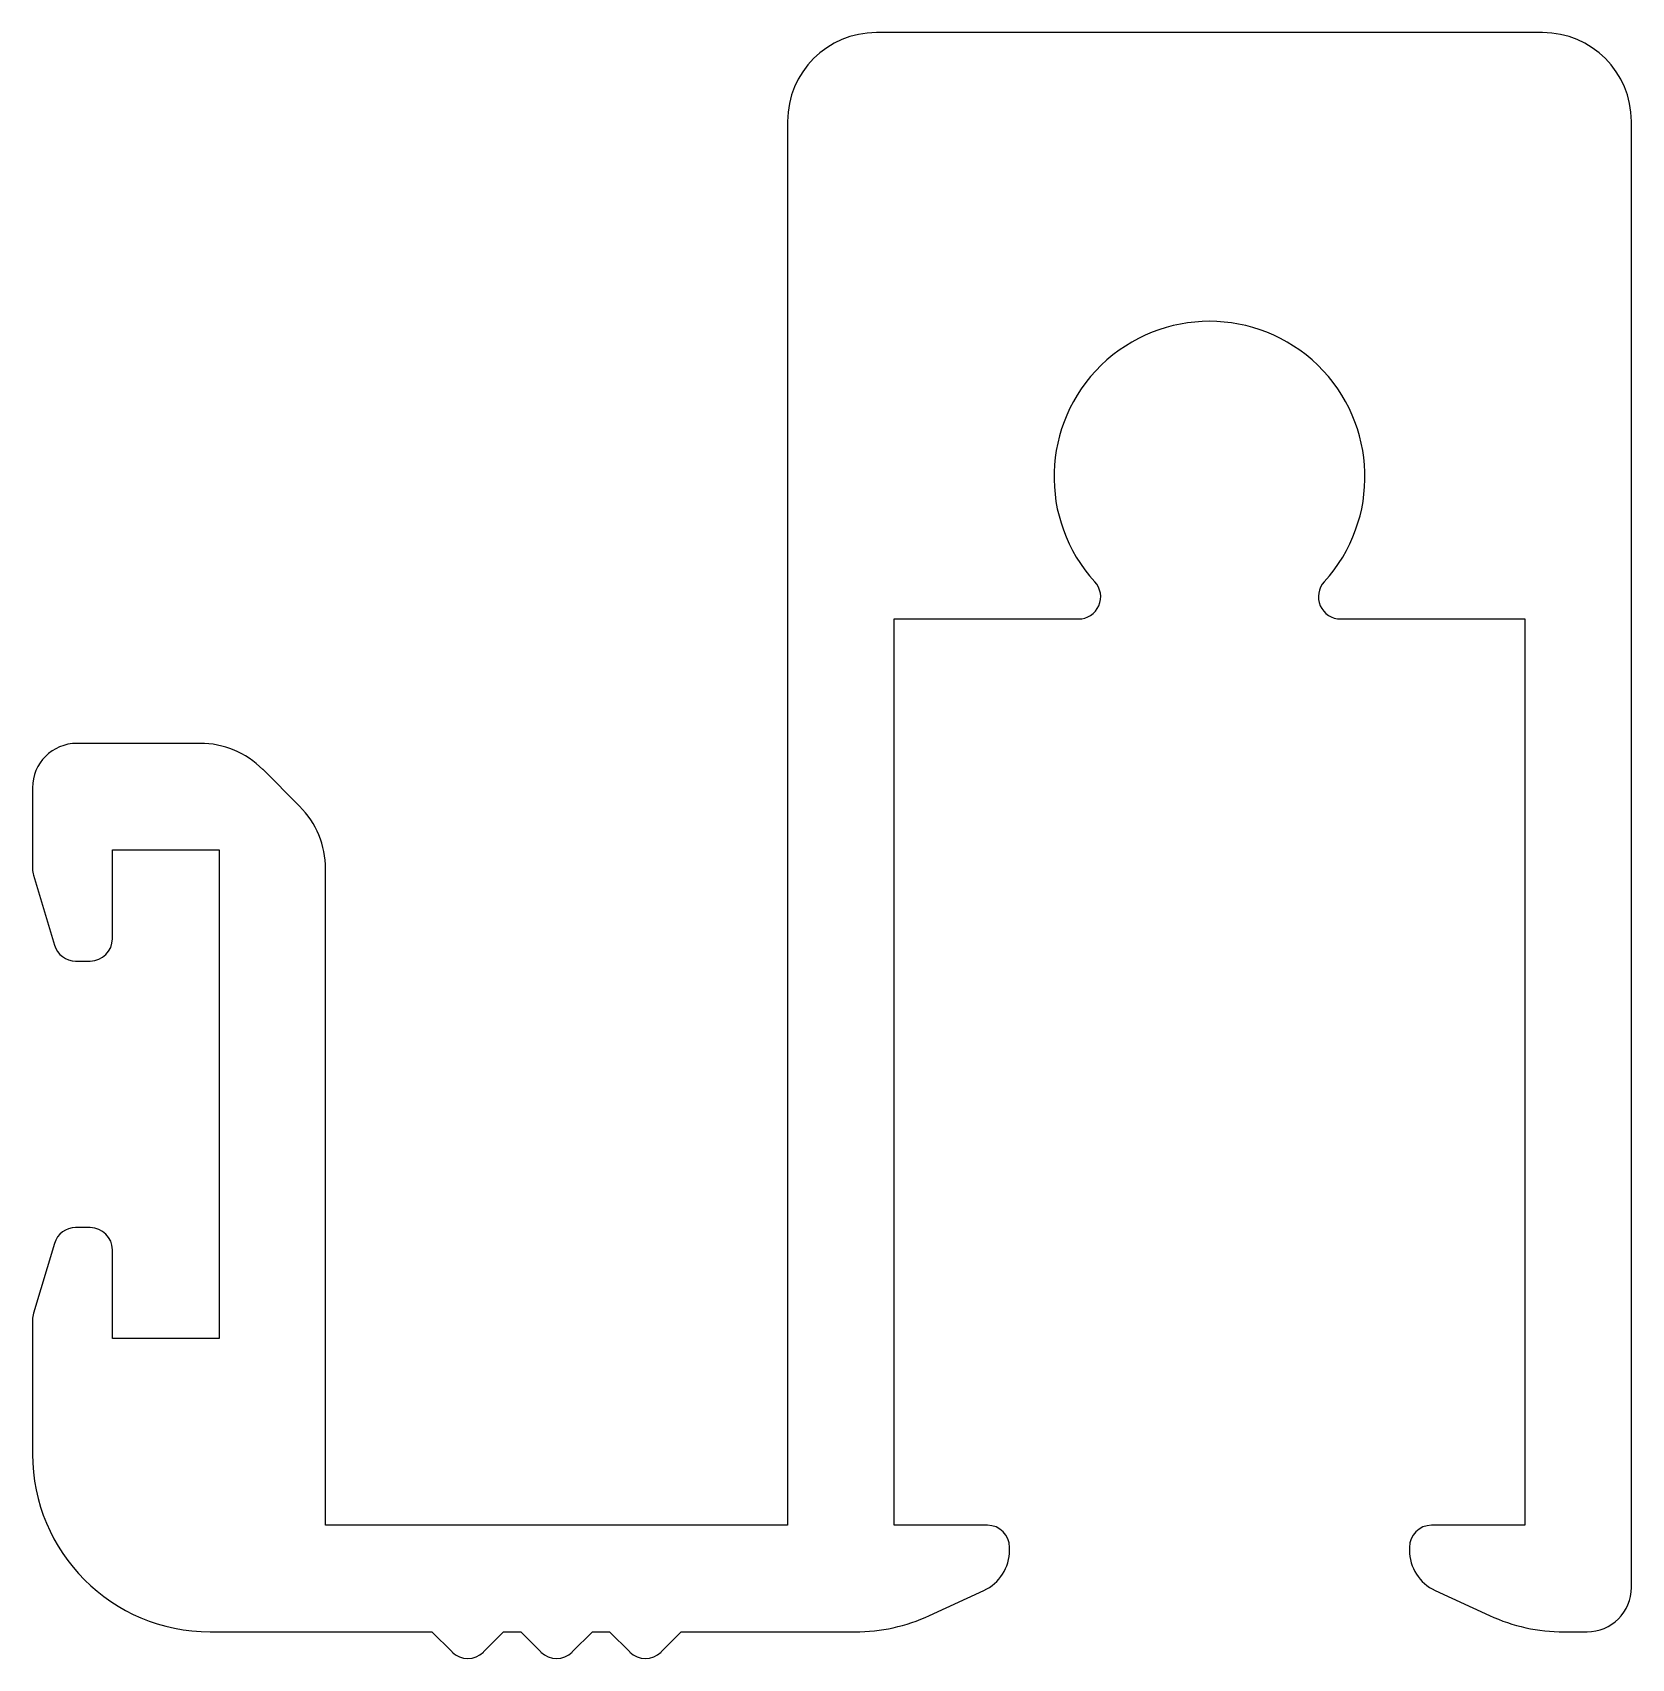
# Model space of a CAD drawing. Extents: x 2816 to 2834, y 680.4 to 698.7.
import ezdxf

# ---------------------------------------------------------------- set-up
doc = ezdxf.new("R2010")
doc.units = 0
doc.layers.get('0').update_dxf_attribs({"linetype": 'CONTINUOUS'})

msp = doc.modelspace()

# ---------------------------------------------------------------- linework, layer by layer
at = {"linetype": 'CONTINUOUS'}
for p, q in [((2832.975, 698.666), (2825.475, 698.666)), ((2824.475, 697.666), (2824.475, 681.866)), ((2833.975, 681.166), (2833.975, 697.666)), ((2825.675, 681.866), (2825.675, 692.066)), ((2825.675, 692.066), (2827.75, 692.066)), ((2830.701, 692.066), (2832.775, 692.066)), ((2832.775, 692.066), (2832.775, 681.866)), ((2817.861, 690.666), (2816.475, 690.666)), ((2818.982, 689.959), (2818.568, 690.374)), ((2815.975, 690.166), (2815.975, 689.253)), ((2816.875, 688.466), (2816.875, 689.466)), ((2816.875, 689.466), (2818.075, 689.466)), ((2818.075, 689.466), (2818.075, 683.966)), ((2815.986, 689.181), (2816.222, 688.395)), ((2819.275, 681.866), (2819.275, 689.252)), ((2816.461, 688.216), (2816.625, 688.216)), ((2816.625, 685.216), (2816.461, 685.216)), ((2816.222, 685.038), (2815.986, 684.252)), ((2816.875, 683.966), (2816.875, 684.966)), ((2815.975, 684.18), (2815.975, 682.666)), ((2818.075, 683.966), (2816.875, 683.966)), ((2824.475, 681.866), (2819.275, 681.866)), ((2826.725, 681.866), (2825.675, 681.866)), ((2832.775, 681.866), (2831.725, 681.866)), ((2826.975, 681.586), (2826.975, 681.616)), ((2831.475, 681.616), (2831.475, 681.586)), ((2826.074, 680.85), (2826.685, 681.132)), ((2831.766, 681.132), (2832.376, 680.85)), ((2817.975, 680.666), (2820.472, 680.666)), ((2820.472, 680.666), (2820.699, 680.44)), ((2821.052, 680.44), (2821.279, 680.666)), ((2821.279, 680.666), (2821.472, 680.666)), ((2821.472, 680.666), (2821.699, 680.44)), ((2822.052, 680.44), (2822.279, 680.666)), ((2822.279, 680.666), (2822.472, 680.666)), ((2822.472, 680.666), (2822.699, 680.44)), ((2823.052, 680.44), (2823.279, 680.666)), ((2823.279, 680.666), (2825.236, 680.666)), ((2833.215, 680.666), (2833.475, 680.666))]:
    msp.add_line(p, q, dxfattribs=at)
for centre, radius, start, end in [((2825.475, 697.666), 1, 90, 180), ((2832.975, 697.666), 1, 0, 90), ((2829.225, 693.666), 1.75, 317.5458, 222.4542), ((2827.75, 692.316), 0.25, 270, 42.4542), ((2830.701, 692.316), 0.25, 137.5458, 270), ((2816.475, 690.166), 0.5, 90, 180), ((2817.861, 689.666), 1, 45, 90), ((2818.275, 689.252), 1, 0, 45), ((2816.225, 689.253), 0.25, 180, 196.6992), ((2816.625, 688.466), 0.25, 270, 0), ((2816.461, 688.466), 0.25, 196.6992, 270), ((2816.461, 684.966), 0.25, 90, 163.3008), ((2816.625, 684.966), 0.25, 0, 90), ((2816.225, 684.18), 0.25, 163.3008, 180), ((2817.975, 682.666), 2, 180, 270), ((2826.725, 681.616), 0.25, 0, 90), ((2831.725, 681.616), 0.25, 90, 180), ((2826.475, 681.586), 0.5, 294.7751, 0), ((2831.975, 681.586), 0.5, 180, 245.2249), ((2833.475, 681.166), 0.5, 270, 0), ((2825.236, 682.666), 2, 270, 294.7751), ((2833.215, 682.666), 2, 245.2249, 270), ((2820.875, 680.616), 0.25, 225, 315), ((2821.875, 680.616), 0.25, 225, 315), ((2822.875, 680.616), 0.25, 225, 315)]:
    msp.add_arc(centre, radius, start, end, dxfattribs=at)

doc.saveas('drawing.dxf')
